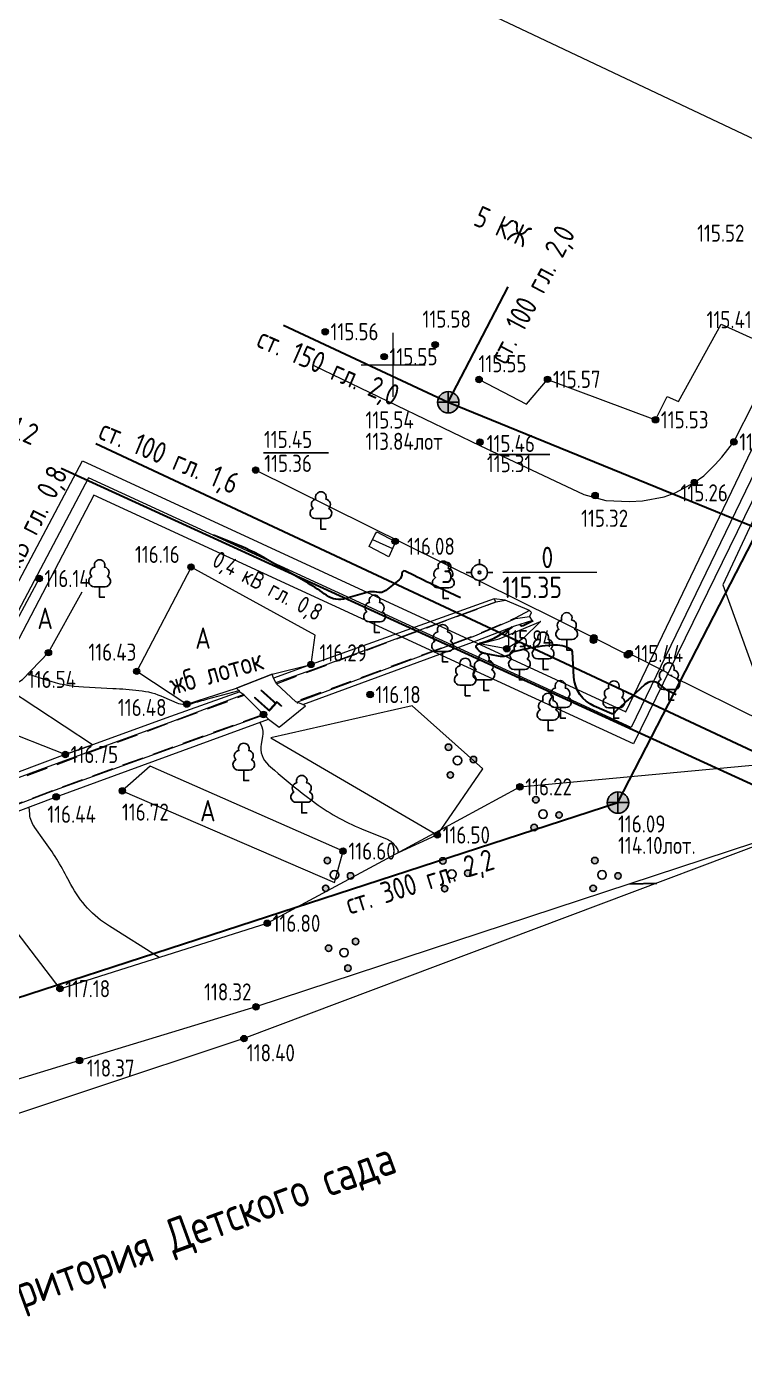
# Model space of a CAD drawing. Header units: metres. Extents: x 22515 to 24102, y 22346 to 22852.
# Drawn here: x 23882.9 to 23916.4, y 22503.2 to 22565.8 of the extents above; entities that cross this region are included whole.
import ezdxf

# ---------------------------------------------------------------- set-up
doc = ezdxf.new("R2010")
doc.units = ezdxf.units.M
for name, pattern in [('g5_01_5x1_5', [3, 1.5, -1.5]), ('g5_02x1', [3, 2, -1]), ('g5_366', [1.7, 0.2, -1.5])]:
    doc.linetypes.add(name, pattern=pattern)
for name, color, linetype in [('01_Геодезические пункты', 7, 'Continuous'), ('02_Сетка', 7, 'Continuous'), ('03_Здания и строения', 7, 'Continuous'), ('06_Инженерно-технические сооружения', 7, 'Continuous'), ('10_Границы покрытий и угодий', 7, 'Continuous'), ('11_Гидрография', 7, 'Continuous'), ('12_Рельеф', 7, 'Continuous'), ('13_Растительность', 7, 'Continuous'), ('14_Ограждения', 7, 'Continuous'), ('17_Топонимика', 7, 'Continuous'), ('19_Горизонтали', 7, 'Continuous'), ('30_Канализация', 7, 'Continuous'), ('31_Водопровод', 7, 'Continuous'), ('33_Газопровод', 7, 'Continuous'), ('37_Кабель низкого напряжения', 7, 'Continuous'), ('38_Кабели высокого напряжения', 7, 'Continuous'), ('44_Крышки колодцев', 7, 'Continuous'), ('45_Номера колодцев', 7, 'Continuous'), ('61_Отметки высоты поверхности', 7, 'Continuous')]:
    doc.layers.add(name, color=color, linetype=linetype)
doc.styles.add('LIKE11', font='bm431.shx')
doc.styles.add('LIKE36', font='pragmai.shx')
doc.styles.add('Line_GUGK', font='', dxfattribs={"height": 1})
doc.styles.get("Standard").update_dxf_attribs({"font": 'GOST2304A.ttf', "height": 2})
doc.styles.get('Line_GUGK').set_extended_font_data('Bm431', italic=True)
doc.linetypes.add('g5_084b', pattern='A,0.001,[18,GUGK_2005.shx,S=10,R=180.000005,X=0,Y=0],1,[18,GUGK_2005.shx,S=30,R=180.000005,X=0,Y=0],1', length=2.001)
doc.linetypes.add('g5_119_1', pattern='A,8,-2,[31,GUGK_2005.shx,S=0.2,R=0,X=0,Y=0],0.7,[31,GUGK_2005.shx,S=0.16,R=0,X=0,Y=0],6.6,[31,GUGK_2005.shx,S=0.16,R=180.000005,X=0,Y=0],0.7,[31,GUGK_2005.shx,S=0.2,R=180.000005,X=0,Y=0],-2', length=20)
doc.linetypes.add('g5_119_3', pattern='A,8,-2,[31,GUGK_2005.shx,S=0.2,R=0,X=0,Y=0],8,[31,GUGK_2005.shx,S=0.2,R=180.000005,X=0,Y=0],-2', length=20)
doc.linetypes.add('g5_122_g', pattern='A,2,-2,3,-0.6,["Г",Line_GUGK,S=2,R=0,X=0,Y=-1],-2.8,3,-2,8,-2,8,-2,6', length=41.4)
doc.linetypes.add('g5_122_k', pattern='A,2,-2,3,-0.6,["К",Line_GUGK,S=2,R=0,X=0,Y=-1],-3,3,-2,8,-2,8,-2,6', length=41.6)
doc.linetypes.add('g5_122_v', pattern='A,2,-2,3,-0.6,["В",Line_GUGK,S=2,R=0,X=0,Y=-1],-2.8,3,-2,8,-2,8,-2,6', length=41.4)
doc.linetypes.add('g5_474_1a', pattern='A,2,-0.5,[28,GUGK_2005.shx,S=2,R=0,X=0,Y=0],-0.5,2', length=5)

# ---------------------------------------------------------------- blocks, each defined once
blk = doc.blocks.new('g5_395_1')
h = blk.add_hatch(color=0)
h.paths.add_polyline_path([(0.3, 1.5, 1), (-0.3, 1.5, 1)])
h.paths.add_polyline_path([(-1.6, -0.75, 1), (-1, -0.75, 1)])
h.paths.add_polyline_path([(1.6, -0.75, 1), (1, -0.75, 1)])
at = {"color": 0}
for centre, radius in [((0, 1.5), 0.3), ((0, 0), 0.4), ((-1.3, -0.75), 0.3), ((1.3, -0.75), 0.3)]:
    blk.add_circle(centre, radius, dxfattribs=at)
blk = doc.blocks.new('g5_388_1')
at = {"color": 0, "flags": 128}
blk.add_lwpolyline([(0, 0.99), (0.51, 0.99, 0.798042), (0.73, 1.95, 0.636328), (0.46, 2.81, 0.533064), (0, 3.5, 0.533064), (-0.46, 2.81, 0.636328), (-0.73, 1.95, 0.798042), (-0.51, 0.99)], format="xyb", dxfattribs=at)
for points in [[(0, 0.99), (-0.51, 0.99)], [(0.5, 0), (0, 0), (0, 0.99)]]:
    blk.add_lwpolyline(points, dxfattribs=at)
at = {"style": 'LIKE11', "flags": 8}
for tag, p in [('Описание', (-14.19, 0.84)), ('Метрические данные', (1.49, 0.46))]:
    blk.add_attdef(tag, p, '', height=2, dxfattribs=at)
blk = doc.blocks.new('g5_117kb')
h = blk.add_hatch(color=255)
h.paths.add_polyline_path([(0.07, 0.07), (0.92, 0.07, 0.367426), (0.07, 0.92)])
h.paths.add_polyline_path([(-0.08, 0.92, 0.367426), (-0.92, 0.07), (-0.08, 0.07)])
h.paths.add_polyline_path([(-0.08, -0.08), (-0.92, -0.08, 0.367426), (-0.08, -0.92)])
h.paths.add_polyline_path([(0.07, -0.92, 0.367426), (0.92, -0.08), (0.07, -0.08)])
at = {"color": 0, "flags": 128}
for points in [[(-1, 0), (1, 0)], [(0, 1), (0, -1)]]:
    blk.add_lwpolyline(points, dxfattribs=at)
at = {"color": 0}
blk.add_circle((0, 0), 1, dxfattribs=at)
at = {"style": 'LIKE11', "flags": 8}
for tag, p in [('Номер', (0, 1.7)), ('Отметка кольца люка', (0, -2.8)), ('Отметка земли (возле него)', (0, -4.8)), ('Верх прокладки', (0, -6.8)), ('Низ прокладки', (0, -8.8))]:
    blk.add_attdef(tag, p, '', height=1.6, dxfattribs=at)
blk = doc.blocks.new('g5_005_1')
h = blk.add_hatch(color=255)
edge = h.paths.add_edge_path()
edge.add_arc((0, 0), 0.675, 0, 360.0002)
edge = h.paths.add_edge_path(flags=16)
edge.add_arc((0, 0), 0.2, 0, 360.0002)
at = {"color": 0}
for p, q in [((-1.25, 0), (-0.75, 0)), ((0, 1.25), (0, 0.75)), ((0.75, 0), (1.25, 0)), ((0, -0.75), (0, -1.25))]:
    blk.add_line(p, q, dxfattribs=at)
for radius in [0.75, 0.125]:
    blk.add_circle((0, 0), radius, dxfattribs=at)
at = {"lineweight": 20, "style": 'LIKE36', "flags": 8}
for tag, p in [('Номер пункта', (-20.11, -1)), ('Отметка центра и земли', (2.18, -1))]:
    blk.add_attdef(tag, p, '', height=2, dxfattribs=at)
blk = doc.blocks.new('g5_012')
at = {"color": 92, "linetype": 'ByBlock', "lineweight": -2}
for p, q in [((0, -3), (0, 3)), ((-3, 0), (3, 0))]:
    blk.add_line(p, q, dxfattribs=at)
blk = doc.blocks.new('g5_330')
at = {"linetype": 'ByBlock'}
blk.add_hatch(color=0, dxfattribs=at).paths.add_polyline_path([(-0.3, 0, 1), (0.3, 0, 1)])
at = {"color": 0, "linetype": 'ByBlock', "lineweight": -2}
blk.add_circle((0, 0), 0.3, dxfattribs=at)
at = {"color": 0, "linetype": 'ByBlock', "lineweight": 15, "flags": 12}
for tag, p in [('number', (-7.62, -0.8)), ('z', (0.5, -0.8))]:
    blk.add_attdef(tag, p, '', height=1.6, dxfattribs=at)

msp = doc.modelspace()

# ---------------------------------------------------------------- linework, layer by layer
at = {"layer": '01_Геодезические пункты', "color": 7, "lineweight": 20, "ltscale": 0.5, "flags": 128}
msp.add_lwpolyline([(23909.511, 22540.295), (23905.117, 22540.295)], dxfattribs=at)
at = {"layer": '03_Здания и строения', "color": 7, "linetype": 'Continuous', "lineweight": 20, "ltscale": 0.5, "flags": 128}
for points in [[(23919.05, 22554.982), (23917.227, 22556.046), (23918.924, 22559.559), (23903.666, 22566.778)], [(23904.011, 22549.313), (23906.223, 22548.162), (23907.212, 22549.32), (23912.256, 22547.43), (23912.807, 22548.516), (23913.337, 22548.281), (23915.321, 22551.904), (23917.148, 22551.066)]]:
    msp.add_lwpolyline(points, dxfattribs=at)
at = {"layer": '06_Инженерно-технические сооружения', "color": 7, "linetype": 'Continuous', "lineweight": 20, "ltscale": 500, "flags": 128}
for points in [[(23899.228, 22542.199), (23900.087, 22541.748), (23900.042, 22541.587), (23899.795, 22541.021), (23898.871, 22541.511), (23899.133, 22542.053), (23899.228, 22542.199)], [(23899.025, 22541.829), (23899.964, 22541.409)], [(23904.716, 22539.061), (23896.157, 22535.994), (23894.403, 22535.358)], [(23894.514, 22535.148), (23896.247, 22535.757), (23904.8, 22538.92), (23904.716, 22539.061)], [(23906.484, 22538.049), (23906.389, 22538.248), (23906.455, 22538.418), (23906.374, 22538.518), (23905.224, 22539.003), (23904.716, 22539.061)], [(23895.501, 22534.233), (23903.818, 22537.325), (23905.716, 22538.141), (23906.364, 22538.242), (23906.484, 22538.049)], [(23895.781, 22534.127), (23903.881, 22537.103), (23905.687, 22537.794), (23906.484, 22538.049)], [(23906.892, 22537.999), (23906.889, 22537.996), (23906.076, 22537.207), (23905.304, 22536.728), (23904.029, 22536.951), (23904.945, 22537.197), (23906.88, 22538), (23906.892, 22537.999)], [(23892.674, 22534.881), (23892.834, 22534.709), (23893.019, 22534.582), (23893.034, 22534.553), (23893.935, 22533.655), (23893.954, 22533.638), (23894.166, 22533.44), (23894.672, 22533.069), (23895.898, 22534.054), (23895.781, 22534.127), (23895.501, 22534.233), (23895.451, 22534.252), (23894.543, 22535.095), (23894.514, 22535.148), (23894.403, 22535.358), (23894.341, 22535.545), (23892.674, 22534.881)], [(23893.019, 22534.582), (23889.682, 22533.332), (23883.782, 22531.183), (23875.853, 22528.245)], [(23892.834, 22534.709), (23889.592, 22533.56), (23885.941, 22532.241), (23884.673, 22531.786), (23875.927, 22528.502)], [(23875.432, 22526.786), (23884.218, 22530.127), (23893.954, 22533.638)], [(23875.352, 22526.46), (23884.249, 22529.808), (23894.166, 22533.44)]]:
    msp.add_lwpolyline(points, dxfattribs=at)
at = {"layer": '10_Границы покрытий и угодий', "color": 7, "linetype": 'Continuous', "lineweight": 20, "ltscale": 500, "flags": 128}
for points in [[(23896.294, 22549.973), (23904.04, 22546.235), (23908.903, 22543.934), (23909.943, 22543.657), (23911.04, 22543.604), (23911.655, 22543.638), (23912.663, 22543.832), (23913.175, 22544.016), (23914.071, 22544.496), (23914.518, 22544.814), (23915.04, 22545.332), (23915.356, 22545.676), (23915.922, 22546.395), (23917.819, 22550.144), (23919.793, 22554.356), (23922.921, 22561.065)], [(23921.712, 22542.405), (23920.443, 22539.519), (23917.479, 22533.237), (23912.813, 22535.536), (23912.818, 22535.597), (23911.028, 22536.503), (23910.942, 22536.442), (23909.374, 22537.238), (23893.57, 22545.08)]]:
    msp.add_lwpolyline(points, dxfattribs=at)
at = {"layer": '10_Границы покрытий и угодий', "color": 7, "linetype": 'g5_01_5x1_5', "lineweight": 20, "ltscale": 500, "flags": 128}
for points in [[(23890.55, 22540.548), (23888.01, 22535.673), (23890.35, 22534.143), (23892.674, 22534.881), (23894.341, 22535.545), (23896.157, 22535.994), (23896.344, 22537.355), (23890.55, 22540.548)], [(23883.454, 22540.01), (23882.181, 22537.625), (23881.618, 22537.05), (23879.556, 22535.78), (23878.13, 22535.47)], [(23884.673, 22531.786), (23885.941, 22532.241), (23881.979, 22534.858), (23882.669, 22535.295), (23883.886, 22536.545), (23885.457, 22539.388)], [(23884.673, 22531.786), (23879.81, 22533.694), (23877.155, 22532.559)], [(23894.278, 22532.562), (23901.912, 22528.108), (23902.058, 22528.023), (23902.238, 22528.284), (23904.188, 22531.12), (23900.885, 22534.056), (23894.278, 22532.562)], [(23897.653, 22527.27), (23888.634, 22531.242), (23887.339, 22530.083), (23897.255, 22525.799), (23897.653, 22527.27)]]:
    msp.add_lwpolyline(points, dxfattribs=at)
at = {"layer": '10_Границы покрытий и угодий', "color": 7, "linetype": 'g5_366', "lineweight": 20, "ltscale": 500, "flags": 128}
msp.add_lwpolyline([(23875.352, 22526.46), (23880.39, 22526.096), (23884.424, 22520.838), (23894.113, 22523.897), (23901.912, 22528.108), (23902.238, 22528.284), (23905.921, 22530.273), (23920.021, 22531.583)], dxfattribs=at)
at = {"layer": '11_Гидрография', "color": 92, "linetype": 'g5_02x1', "lineweight": 20, "ltscale": 0.5, "flags": 128}
for points in [[(23894.543, 22535.095), (23904.803, 22538.914)], [(23904.803, 22538.914), (23905.224, 22539.003)], [(23906.374, 22538.518), (23905.705, 22538.164), (23903.808, 22537.338), (23895.451, 22534.252)], [(23875.845, 22528.218), (23883.806, 22531.143), (23893.034, 22534.553)], [(23893.935, 22533.655), (23884.215, 22530.147), (23875.44, 22526.814)]]:
    msp.add_lwpolyline(points, dxfattribs=at)
at = {"layer": '12_Рельеф', "color": 7, "linetype": 'g5_084b', "lineweight": 20, "ltscale": 500, "flags": 128}
msp.add_lwpolyline([(23920.349, 22528.801), (23893.585, 22519.99), (23885.34, 22517.483), (23879.611, 22515.731), (23875.352, 22526.46)], dxfattribs=at)
at = {"layer": '14_Ограждения', "color": 7, "linetype": 'g5_474_1a', "lineweight": 20, "ltscale": 0.5, "flags": 128}
msp.add_lwpolyline([(23926.558, 22530.373), (23924.176, 22530.337), (23921.836, 22528.487), (23920.349, 22528.801), (23893.023, 22518.505), (23878.197, 22513.595), (23873.299, 22521.022)], dxfattribs=at)
at = {"layer": '19_Горизонтали', "color": 32, "linetype": 'Continuous', "lineweight": 30, "ltscale": 0.5, "elevation": 116, "flags": 128}
for points in [[(23903.143, 22539.102), (23902.143, 22539.581, -0.002218), (23900.973, 22540.147), (23900.555, 22540.352, 0.581051), (23900.405, 22540.25), (23900.405, 22540.25, -0.24852), (23900.275, 22539.951), (23899.66, 22539.458, -0.236795), (23899.238, 22539.367), (23899.238, 22539.367, 0.136374), (23898.773, 22539.36), (23897.791, 22539.069, -0.233388), (23896.881, 22539.226), (23896.881, 22539.226, 0.025997), (23896.02, 22539.787), (23894.119, 22540.889, 0.036929), (23892.456, 22541.695), (23891.594, 22542.037)], [(23905.902, 22537.863), (23905.954, 22537.824, 0.281006), (23906.065, 22537.813), (23906.54, 22538.042)], [(23913.224, 22534.575), (23913.008, 22534.677, -0.062845), (23912.609, 22534.93), (23912.441, 22535.069, 0.374331), (23911.752, 22535.052), (23911.102, 22534.456, -0.00005), (23910.622, 22534.017), (23910.443, 22533.853, 0.063162), (23910.337, 22533.728), (23910.337, 22533.728, -0.365075), (23910.216, 22533.691), (23909.395, 22534.045, -0.284986), (23908.445, 22535.406), (23908.382, 22536.581, 0.194189), (23908.34, 22536.671), (23908.34, 22536.671, 0.079494), (23908.252, 22536.73), (23908.1, 22536.8, 0.109467), (23907.678, 22536.892), (23907.582, 22536.892, 0.036315), (23906.951, 22536.843), (23906.767, 22536.816, 0.019064), (23905.97, 22536.665), (23905.675, 22536.597, 0.140393), (23905.5, 22536.501), (23905.5, 22536.501, -0.13554), (23905.326, 22536.402), (23905.261, 22536.386, -0.108792), (23904.927, 22536.377), (23904.261, 22536.504, -0.183579), (23903.948, 22536.697), (23903.895, 22536.767, -0.443475), (23903.921, 22536.91), (23903.921, 22536.91, -0.061882), (23904.116, 22537.001), (23904.331, 22537.069, 0.062607), (23904.933, 22537.348), (23905.578, 22537.752)]]:
    msp.add_lwpolyline(points, format="xyb", dxfattribs=at)
at = {"layer": '19_Горизонтали', "color": 32, "linetype": 'Continuous', "lineweight": 20, "ltscale": 0.5, "flags": 128}
for points, elevation in [([(23882.93, 22535.563), (23883.78, 22535.276, 0.069116), (23885.525, 22534.944), (23886.899, 22534.874, -0.013551), (23888.118, 22534.78), (23888.118, 22534.78, -0.077829), (23889.286, 22534.47), (23889.882, 22534.207, 0.182146), (23890.597, 22534.167), (23890.597, 22534.167, -0.01031), (23891.33, 22534.382), (23892.744, 22534.765, 0.004777), (23892.805, 22534.782), (23892.836, 22534.791)], 116.5), ([(23893.818, 22533.313), (23893.799, 22533.3, 0.341323), (23893.788, 22533.265), (23893.856, 22533.072, -0.130017), (23893.893, 22532.633), (23893.829, 22532.272, 0.261068), (23894.17, 22531.292), (23894.444, 22531.049, 0.020388), (23895.934, 22529.834), (23896.228, 22529.613, 0.063981), (23898.523, 22528.312), (23899.718, 22527.824, -0.158617), (23900.099, 22527.501), (23900.208, 22527.325, -0.256444), (23900.213, 22527.228), (23900.213, 22527.228, 0.702555), (23900.239, 22527.201), (23902.012, 22528.011, -0.000009), (23902.087, 22528.045), (23902.125, 22528.062)], 116.5), ([(23889.066, 22522.303), (23886.737, 22523.757, -0.133815), (23884.94, 22525.701), (23884.8, 22525.968, 0.037056), (23883.676, 22527.784), (23883.246, 22528.374, -0.133108), (23883.012, 22528.99), (23882.978, 22529.33)], 117)]:
    msp.add_lwpolyline(points, format="xyb", dxfattribs=dict(at, elevation=elevation))
for points, elevation in [([(23913.038, 22535.485), (23912.91, 22535.488)], 115.5), ([(23895.519, 22534.178), (23895.51, 22534.174)], 116.5), ([(23902.066, 22528.035), (23902.05, 22528.028)], 116.5)]:
    msp.add_lwpolyline(points, dxfattribs=dict(at, elevation=elevation))
at = {"layer": '19_Горизонтали', "color": 32, "linetype": 'Continuous', "lineweight": 30, "ltscale": 0.5, "elevation": 118, "flags": 128}
msp.add_lwpolyline([(23911.059, 22525.743), (23912.323, 22525.777)], dxfattribs=at)
at = {"layer": '30_Канализация', "color": 12, "linetype": 'g5_122_k', "lineweight": 30, "ltscale": 500, "flags": 128}
for points in [[(23830.878, 22510.156), (23877.741, 22518.891), (23910.504, 22529.538), (23917.091, 22542.333), (23928.377, 22564.838), (23930.443, 22567.312), (23943.94, 22594.447)], [(23902.573, 22548.249), (23905.377, 22553.64)], [(23894.875, 22551.851), (23902.573, 22548.249), (23917.091, 22542.333)]]:
    msp.add_lwpolyline(points, dxfattribs=at)
at = {"layer": '31_Водопровод', "color": 94, "linetype": 'g5_122_v', "lineweight": 30, "ltscale": 500, "flags": 128}
msp.add_lwpolyline([(23886.1, 22546.323), (23923.849, 22528.657), (23939.946, 22533.928), (23945.195, 22534.903)], dxfattribs=at)
at = {"layer": '33_Газопровод', "color": 132, "linetype": 'g5_122_g', "lineweight": 30, "ltscale": 500, "flags": 128}
msp.add_lwpolyline([(23884.476, 22545.174), (23918.53, 22529.585), (23922.829, 22528.853), (23951.929, 22539.114)], dxfattribs=at)
at = {"layer": '37_Кабель низкого напряжения', "color": 1, "linetype": 'g5_119_3', "lineweight": 20, "ltscale": 500, "flags": 128}
for points in [[(23885.713, 22588.715), (23927.478, 22565.509), (23915.4, 22539.712), (23919.746, 22527.705)], [(23927.478, 22565.509), (23911.221, 22532.283), (23886.014, 22543.911), (23879.188, 22530.871), (23840.997, 22519.718), (23860.63, 22462.068), (23863.598, 22462.989), (23866.197, 22455.666), (23862.32, 22454.119), (23885.385, 22387.754)]]:
    msp.add_lwpolyline(points, dxfattribs=at)
at = {"layer": '38_Кабели высокого напряжения', "color": 1, "linetype": 'g5_119_1', "lineweight": 20, "ltscale": 500, "flags": 128}
for points in [[(23883.541, 22390.566), (23860.872, 22454.812), (23865.101, 22456.392), (23863.108, 22461.884), (23859.73, 22460.936), (23839.643, 22520.425), (23878.261, 22531.909), (23885.478, 22545.511), (23910.872, 22533.774), (23925.91, 22565.087), (23884.643, 22588.6)], [(23885.411, 22588.557), (23926.688, 22565.221), (23911.121, 22533.051), (23885.762, 22544.721), (23878.697, 22531.358), (23840.297, 22520.196), (23860.188, 22461.47), (23863.439, 22462.442), (23865.666, 22456.068), (23861.596, 22454.583), (23883.814, 22390.737)]]:
    msp.add_lwpolyline(points, dxfattribs=at)
at = {"layer": '61_Отметки высоты поверхности'}
msp.add_line((23893.942, 22545.886), (23896.978, 22545.884), dxfattribs=at)
at = {"layer": '61_Отметки высоты поверхности', "flags": 128}
msp.add_lwpolyline([(23904.491, 22545.814), (23907.324, 22545.814)], dxfattribs=at)

# ---------------------------------------------------------------- block references
at = {"layer": '01_Геодезические пункты', "color": 7, "linetype": 'Continuous', "lineweight": 20, "xscale": 0.5, "yscale": 0.5, "zscale": 0.5}
msp.add_blockref('g5_005_1', (23904.028, 22540.295, 115.347), dxfattribs=at)
at = {"layer": '02_Сетка', "color": 92, "linetype": 'Continuous', "lineweight": 15, "ltscale": 0.5, "xscale": 0.5, "yscale": 0.5}
msp.add_blockref('g5_012', (23900, 22550), dxfattribs=at)
at = {"layer": '13_Растительность', "color": 92, "linetype": 'Continuous', "lineweight": 20, "xscale": 0.5, "yscale": 0.5, "zscale": 0.5}
for p in [(23896.62, 22542.315, 115.809), (23886.279, 22539.134, 116.151), (23902.341, 22539.076, 116.055), (23899.128, 22537.489, 116.229), (23908.107, 22536.666, 116.034), (23902.31, 22536.109, 116.144), (23907.005, 22535.758, 116.106), (23905.899, 22535.27, 116.077), (23903.364, 22534.534, 116.073), (23904.237, 22534.773, 116.082), (23912.882, 22534.324, 116.089), (23907.81, 22533.486, 116.093), (23910.313, 22533.476, 116.013), (23907.233, 22532.899, 116.164), (23893.015, 22530.564, 116.559), (23895.723, 22529.055, 116.529)]:
    msp.add_blockref('g5_388_1', p, dxfattribs=at)
at = {"layer": '13_Растительность', "color": 92, "linetype": 'Continuous', "lineweight": 20, "ltscale": 0.5, "xscale": 0.5, "yscale": 0.5}
for p, rotation in [((23903, 22531.5), 33.69006859053339), ((23907, 22529), 26.56505088990245), ((23897.257, 22526.156), 26.56505088990245), ((23902.735, 22526.187), 33.69006859053339), ((23909.757, 22526.156), 26.56505088990245), ((23897.701, 22522.524), 194.0362486590076)]:
    msp.add_blockref('g5_395_1', p, dxfattribs=dict(at, rotation=rotation))
at = {"layer": '44_Крышки колодцев', "color": 7, "linetype": 'Continuous', "lineweight": 20, "xscale": 0.5, "yscale": 0.5, "zscale": 0.5}
for p in [(23902.573, 22548.249, 115.543), (23910.504, 22529.538, 116.09)]:
    msp.add_blockref('g5_117kb', p, dxfattribs=at)
at = {"layer": '61_Отметки высоты поверхности', "color": 7, "linetype": 'Continuous', "lineweight": 20, "xscale": 0.5, "yscale": 0.5, "zscale": 0.5}
for p in [(23896.821, 22551.546, 115.555), (23901.959, 22550.94, 115.582), (23899.576, 22550.378, 115.548), (23904.011, 22549.313, 115.553), (23907.212, 22549.32, 115.573), (23912.256, 22547.43, 115.531), (23904.054, 22546.385, 115.461), (23915.922, 22546.395, 115.206), (23893.57, 22545.08, 115.363), (23914.071, 22544.496, 115.245), (23909.434, 22543.892, 115.498), (23900.087, 22541.748, 115.422), (23890.55, 22540.548, 116.16), (23883.454, 22540.01, 116.142), (23909.355, 22537.129, 115.367), (23909.374, 22537.238, 115.366), (23883.886, 22536.545, 116.372), (23905.304, 22536.728, 115.98), (23911.028, 22536.503, 115.436), (23896.157, 22535.994, 116.292), (23910.942, 22536.442, 115.448), (23888.01, 22535.673, 116.428), (23890.35, 22534.143, 116.484), (23898.922, 22534.587, 116.181), (23893.935, 22533.655, 115.944), (23884.673, 22531.786, 116.748), (23905.921, 22530.273, 116.216), (23884.249, 22529.808, 116.913), (23887.339, 22530.083, 116.719), (23902.058, 22528.023, 116.505), (23897.653, 22527.27, 116.601), (23894.113, 22523.897, 116.801), (23884.424, 22520.838, 117.183), (23893.585, 22519.99, 118.316), (23893.023, 22518.505, 118.404), (23885.34, 22517.483, 118.369)]:
    msp.add_blockref('g5_330', p, dxfattribs=at)

# ---------------------------------------------------------------- texts
at = {"layer": '01_Геодезические пункты', "color": 7, "linetype": 'Continuous', "lineweight": 20, "ltscale": 0.5}
for s, p in [('0', (23906.927, 22540.495)), ('3', (23902.241, 22539.795)), ('115.35', (23905.103, 22539.095))]:
    msp.add_text(s, height=1, dxfattribs=at).set_placement(p)
at = {"layer": '03_Здания и строения', "color": 7, "linetype": 'Continuous', "lineweight": 15}
msp.add_text('5 КЖ', height=1, rotation=335.65686, dxfattribs=at).set_placement((23903.688, 22556.555))
at = {"layer": '10_Границы покрытий и угодий', "color": 7, "linetype": 'Continuous', "lineweight": 15}
for p in [(23883.37, 22537.649), (23890.749, 22536.725), (23890.972, 22528.656)]:
    msp.add_text('А', height=1, dxfattribs=at).set_placement(p)
msp.add_text('Ц', height=1, rotation=48.16301, dxfattribs=at).set_placement((23894.152, 22533.704))
at = {"layer": '11_Гидрография', "color": 7, "linetype": 'Continuous', "lineweight": 15}
msp.add_text('жб лоток', height=1, rotation=15.85852, dxfattribs=at).set_placement((23889.712, 22534.56))
at = {"layer": '17_Топонимика', "color": 7, "linetype": 'Continuous', "lineweight": 15}
msp.add_text('Территория Детского сада', height=1.6, rotation=20.03026, dxfattribs=at).set_placement((23880.161, 22504.956))
at = {"layer": '30_Канализация', "color": 12, "linetype": 'Continuous', "lineweight": 15}
for s, rotation, p in [('ст. 100 гл. 2,0', 62.26525, (23905.282, 22549.956)), ('ст. 150 гл. 2,0', 336.35299, (23893.552, 22550.872)), ('ст. 300 гл. 2,2', 17.4906, (23897.97, 22524.291))]:
    msp.add_text(s, height=1, rotation=rotation, dxfattribs=at).set_placement(p)
at = {"layer": '31_Водопровод', "color": 94, "linetype": 'Continuous', "lineweight": 15}
msp.add_text('ст. 100 гл. 1,6', height=1, rotation=337.43544, dxfattribs=at).set_placement((23886.162, 22546.572))
at = {"layer": '33_Газопровод', "color": 132, "linetype": 'Continuous', "lineweight": 15}
msp.add_text('с.д. ст. 100 гл. 1,2', height=1, rotation=335.75319, dxfattribs=at).set_placement((23875.019, 22549.864))
at = {"layer": '37_Кабель низкого напряжения', "color": 1, "linetype": 'Continuous', "lineweight": 15}
msp.add_text('0,4 кВ гл. 0,8', height=0.8, rotation=331.98779, dxfattribs=at).set_placement((23891.478, 22540.633))
at = {"layer": '38_Кабели высокого напряжения', "color": 1, "linetype": 'Continuous', "lineweight": 15}
msp.add_text('2 каб. 6 кВ гл. 0,8', height=1, rotation=63.12815, dxfattribs=at).set_placement((23880.47, 22536.343))
at = {"layer": '45_Номера колодцев', "color": 7, "linetype": 'Continuous', "lineweight": 15, "ltscale": 0.5}
for s, p in [('115.54', (23898.701, 22547.022)), ('113.84лот', (23898.701, 22546.022)), ('116.09', (23910.504, 22528.138)), ('114.10лот.', (23910.504, 22527.138))]:
    msp.add_text(s, height=0.8, dxfattribs=at).set_placement(p)
at = {"layer": '61_Отметки высоты поверхности', "color": 7, "linetype": 'Continuous', "lineweight": 15, "ltscale": 0.5}
for s, p in [('115.52', (23914.199, 22555.751)), ('115.58', (23901.368, 22551.736)), ('115.41', (23914.645, 22551.71)), ('115.56', (23897.071, 22551.146)), ('115.55', (23899.826, 22549.978)), ('115.55', (23903.985, 22549.652)), ('115.57', (23907.462, 22548.92)), ('115.53', (23912.506, 22547.03)), ('115.45', (23893.955, 22546.112)), ('115.46', (23904.366, 22545.922)), ('115.21', (23916.172, 22545.995)), ('115.36', (23893.973, 22544.992)), ('115.31', (23904.376, 22544.98)), ('115.26', (23913.425, 22543.616)), ('115.32', (23908.779, 22542.426)), ('116.08', (23900.649, 22541.116)), ('116.16', (23887.929, 22540.738)), ('116.14', (23883.704, 22539.61)), ('115.94', (23905.195, 22536.797)), ('116.43', (23885.753, 22536.17)), ('116.29', (23896.552, 22536.136)), ('115.44', (23911.278, 22536.103)), ('116.54', (23882.919, 22534.895)), ('116.18', (23899.172, 22534.187)), ('116.48', (23887.13, 22533.583)), ('116.75', (23884.923, 22531.386)), ('116.22', (23906.171, 22529.873)), ('116.44', (23883.833, 22528.591)), ('116.72', (23887.32, 22528.694)), ('116.50', (23902.308, 22527.623)), ('116.60', (23897.903, 22526.87)), ('116.80', (23894.363, 22523.497)), ('117.18', (23884.674, 22520.438)), ('118.32', (23891.159, 22520.287)), ('118.40', (23893.157, 22517.442)), ('118.37', (23885.683, 22516.728))]:
    msp.add_text(s, height=0.8, dxfattribs=at).set_placement(p)

doc.saveas('drawing.dxf')
